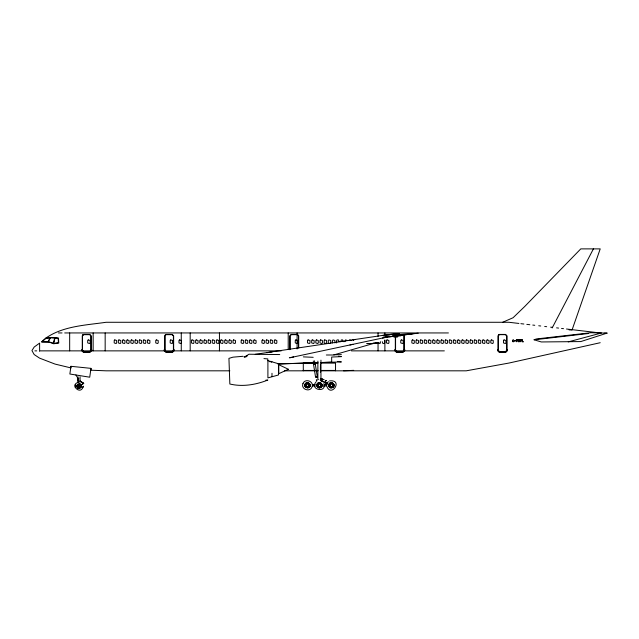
<?xml version="1.0" encoding="UTF-8"?>
<svg xmlns="http://www.w3.org/2000/svg" width="639" height="639" viewBox="0 0 639 639"><rect width="100%" height="100%" fill="white"/><g stroke="black" fill="none" stroke-linecap="round" stroke-linejoin="round"><path stroke-width="0.96" d="M320.451 372.146L320.419 367.281M70.961 366.315L69.859 374.007L89.724 377.202L90.994 368.36L70.961 366.315L70.961 367.92L55.058 364.086L39.618 358.159L34.171 354.541L31.95 350.579L34.171 347.049L39.618 343.103L39.618 351.41M327.152 383.927L327.232 383.488L321.026 380.948L321.097 380.453L327.687 383.472M78.541 387.41L78.357 387.801L77.67 386.14L78.357 384.502C73.557 391.188 86.632 385.868 78.357 384.502L78.525 384.894C83.661 385.149 76.472 389.974 78.07 385.189L77.351 385.453M80.778 386.827L80.378 386.667L80.794 386.827L80.921 386.14M76.968 385.309C78.877 395.19 85.386 379.438 76.936 385.293C77.551 394.207 86.161 381.803 77.471 384.59M310.187 385.277C310.234 389.407 303.349 388.089 304.955 384.271C306.201 381.116 311.425 383.144 310.035 386.307C308.381 389.966 302.638 386.363 305.578 383.432C307.471 380.053 311.177 386.555 309.995 384.295M321.928 386.283L321.928 384.295M80.202 386.595C79.867 382.282 75.737 388.384 79.931 386.97M317.982 385.277L318.414 384.295L319.42 383.887M79.084 382.186C68.541 384.103 81.153 396.364 83.182 386.14L82.87 387.657M305.809 385.277C309.923 379.111 309.859 391.491 305.809 385.277L305.274 385.277C312.327 393.728 308.693 375.7 305.45 386.092L305.945 385.9M317.751 385.277C321.856 379.111 321.792 391.491 317.751 385.277L317.216 385.277C322.559 393.448 322.623 377.154 317.216 385.277M329.684 385.277C333.798 379.111 333.734 391.491 329.684 385.277L329.149 385.277C336.202 393.728 332.568 375.7 329.325 386.092L329.812 385.9M81.177 386.994L81.177 385.309M75.29 384.622L75.29 387.657M321.816 380.077L322.128 378.975L324.189 379.79M306.84 386.779L306.648 387.25L305.945 386.803L306.305 386.435L305.945 386.803M318.781 386.779L318.589 387.25L317.879 386.803L318.246 386.435L317.879 386.803M330.714 386.779L330.523 387.25L329.812 386.803L330.179 386.435L329.812 386.803M308.126 383.799L308.341 383.328M320.067 383.799L320.283 383.328M332 383.799L332.216 383.328M552.176 327.943L593.415 248.883M325.81 380.908L326.09 380.501L325.403 381.499M308.685 386.435L309.524 386.092L309.052 386.779L308.685 386.435L309.052 386.803M320.626 386.435L321.457 386.092L320.986 386.779L320.626 386.435L320.986 386.803M332.56 386.435L333.398 386.092L332.927 386.779L332.56 386.435L332.927 386.803M315.97 381.954C309.292 389.95 326.984 393.336 323.925 383.48M325.722 381.036L326.09 380.501M326.761 384.502L326.273 385.86M308.517 386.268C309.915 380.053 302.151 387.673 308.517 386.268L307.487 386.675M318.885 386.587L318.414 386.268C319.955 387.801 322.072 384.814 319.979 383.991M332.384 386.268L331.361 386.675C332.855 386.747 333.358 384.494 331.913 383.991M328.502 381.699L325.187 384.263L325.275 384.942M78.805 378.767L78.453 379.183L75.913 374.973M77.766 387.426L78.07 387.114L77.766 387.41L77.223 386.14L77.67 386.14M330.163 343.534L330.754 342.943L330.754 340.499L328.877 339.908L328.286 340.499L328.286 342.943L328.877 343.534M349.062 340.499L349.653 339.908L351.53 340.499M353.215 340.499L353.806 339.908M376.459 342.943L374.582 343.534M45.617 338.263L41.439 342.009L49.427 342.177L53.652 343.782L58.78 342.999L58.461 338.063L50.625 337.504L45.617 338.263C62.949 325.978 85.746 325.227 106.122 322.28L508.979 322.28L518.9 323.446M329.197 386.467L329.644 386.124M244.769 356.985L248.898 354.238L279.746 354.557M321.369 387.162C315.674 391.116 315.682 379.446 321.369 383.416M320.451 386.268L319.42 386.675M82.159 384.494L83.725 383.256L79.867 380.996L83.741 383.328L82.056 384.215M288.357 369.278L278.78 373.695L278.78 364.709L288.357 369.246M502.653 322.288L513.093 317.727L524.739 306.472L580.779 248.883L600.213 248.883L572.033 330.051L569.061 329.868M309.052 384.654L309.524 384.462L309.156 385.277L309.691 385.277M320.986 384.654L321.457 384.462L321.097 385.277L321.633 385.277M332.927 384.654L333.398 384.462L333.031 385.277L333.566 385.277M80.794 385.453L80.474 386.14L80.945 386.14M317.383 386.092L317.879 385.9M534.1 339.804L536.297 338.974L590.843 332.735L607.05 333.119L580.779 341.577L541.321 341.953L534.1 339.804L588.543 333.51M271.319 362.145L271.966 361.578L269.778 361.746M78.07 383.065L78.07 380.964L77.423 380.373L78.07 380.229L78.07 379.446L77.423 379.31L78.07 378.584L78.07 376.826M246.734 356.091L244.01 356.913L247.189 355.963M568.271 341.889L601.483 332.991M77.423 378.815L78.365 378.584L77.535 378.815L78.365 379.446L77.423 379.31M600.213 342.72L508.979 363.048L466.222 370.82L320.882 370.82M289.331 357.856L387.561 336.961L413.082 333.758M349.956 344.948L352.968 344.309M382.489 338.031L387.561 336.961L400.813 335.81M289.994 357.704L293.652 356.929M78.357 384.502L79.084 384.79M78.613 385.061L79.06 384.966M78.214 386.97L79.532 387.226M331.361 383.887L330.028 384.742L330.028 385.812M329.492 380.924C344.157 379.159 330.475 399.127 326.489 385.277M316.473 380.692L317.008 380.596M315.866 377.242L317.048 377.058M352.776 339.86L355.556 339.437M77.423 380.373L78.365 380.229L77.535 380.373L78.365 380.964L77.447 380.82M255.241 354.318L387.561 334.66L396.444 333.862M266.95 352.696L272.174 351.913M382.873 335.355L399.415 333.917L387.561 334.66L383.16 335.81L387.561 336.961M389.678 336.697L418.202 333.183M393.92 337.112L397.61 336.825L393.92 336.457M392.418 335.116L395.214 334.908M398.169 334.684L411.22 333.702M373.08 343.087L378.919 342.736L376.978 342.464M343.558 370.82L353.694 370.34M604.262 333.238L607.05 333.119M265.856 380.149L267.797 380.061C255.824 384.798 242.508 387.026 229.848 384.015L228.938 358.375L233.011 357.153L243.004 356.29M278.077 363.966L317.775 362.609M320.746 362.513L331.665 362.137M278.077 363.99L317.775 362.688M320.746 362.585L341.378 361.914L337.496 361.426M333.862 354.805L341.378 354.613M371.443 343.47L366.802 343.574L373.128 343.574L333.59 354.996L326.337 354.996M373.304 343.423L377.018 343.343L375.069 343.063M58.397 332.943L62.031 332.943M64.707 332.943L448.41 332.943M82.271 349.589L81.72 349.589L81.72 350.651L83.509 352.448L89.899 352.448L91.696 350.651L91.696 349.589L91.137 349.589M164.774 349.589L164.215 349.589L164.215 350.651L166.012 352.448L172.402 352.448L174.199 350.651L174.199 349.589L173.64 349.589M289.283 349.589L289.842 349.589L289.842 335.81L291.24 334.421L297.311 334.421L298.709 335.81L298.709 348.071M395.325 349.589L394.774 349.589L394.774 350.651L396.563 352.448L402.953 352.448L404.751 350.651L404.751 349.589L404.191 349.589M498.077 349.589L497.517 349.589L497.517 350.651L499.315 352.448L505.697 352.448L507.494 350.651L507.494 349.589L506.935 349.589M34.897 350.867L36.727 350.867M40.345 350.867L281.232 350.867M351.434 350.867L444.345 350.867M245.56 356.522L246.247 356.522M246.614 356.642L245.152 356.921M270.385 361.458L271.559 361.458M317.95 363.104L303.293 363.104L303.293 370.82M320.882 363.104L335.539 363.104L335.539 370.82M320.419 365.883L320.419 366.714M320.419 368.184L320.578 367.281M303.293 370.436L317.95 370.436M320.882 370.436L335.539 370.436M229.832 370.82L106.122 370.82L90.994 370.205L90.994 368.36M284.379 370.82L317.95 370.82M318.334 379.582L317.879 379.582L317.879 361.123M316.329 379.766L316.792 379.766M316.329 380.98L316.792 380.98M312.383 384.582L315.315 384.582M324.133 384.582L327.064 384.582M312.455 385.972L315.442 385.972M323.398 385.972L325.698 385.972M78.325 387.034L79.571 387.034M303.357 356.874L313.19 357.313M263.955 358.591L267.797 358.91L267.797 360.636L278.324 363.695M387.561 334.66L389.455 334.82M520.881 323.677L523.86 324.021M526.832 324.372L529.811 324.716M532.782 325.067L534.763 325.299M538.733 325.762L540.714 325.994M544.684 326.465L546.664 326.697M550.634 327.16L552.615 327.392M556.577 327.855L558.566 328.087M561.537 328.438L563.518 328.67M566.497 329.013L600.213 332.967M338.462 356.187L341.378 356.626L331.665 357.041L331.665 362.225M78.613 387.226L79.084 387.314M329.325 384.462L329.812 384.654M317.383 384.462L317.879 384.654M305.45 384.462L305.945 384.654M332.927 385.9L333.398 386.092M320.986 385.9L321.457 386.092M309.052 385.9L309.524 386.092M306.48 386.268L306.952 386.563M378.144 342.943L380.021 343.534L380.612 341.713M347.376 340.499L345.499 339.908L344.908 341.713M76.968 386.994L77.455 387.713M403.672 334.94L404.191 335.81L404.191 350.491L402.802 351.889L396.723 351.889L395.325 350.491L395.325 337.336M403.497 335.116L403.952 335.882L403.952 350.428L402.73 351.65L396.787 351.65L395.565 350.428L395.565 337.336M332 386.779L332.216 387.25M320.067 386.779L320.283 387.25M308.126 386.779L308.341 387.25M330.523 383.328L330.714 383.799M318.589 383.328L318.781 383.799M306.648 383.328L306.84 383.799M79.619 387.41L79.084 387.945L79.06 387.514M314.476 360.819L315.051 363.655L313.629 363.879L313.302 361.003M320.451 364.31L320.578 368.184M384.886 332.943L384.886 335.571M384.886 339.94L384.886 350.867M384.766 340.499L384.766 342.943L384.183 343.534L382.889 343.534L382.298 341.713M378.048 332.943L378.048 336.441M378.048 342.496L378.048 350.867M343.223 341.713L342.632 339.908L341.346 339.908L340.755 341.713M339.061 341.713L338.478 339.908L337.184 339.908L336.601 340.499L336.601 342.943M334.908 342.943L334.908 340.499L333.031 339.908L332.44 340.499L332.44 342.943M331.361 383.152L331.361 383.672M331.361 386.907L331.361 387.418M321.465 380.453L321.465 381.499M320.954 360.148L320.954 378.615M319.42 383.152L319.42 383.672M319.42 386.907L319.42 387.418M313.685 384.926L313.685 385.629M307.487 383.152L307.487 383.672M307.487 386.907L307.487 387.418M298.469 346.554L298.469 335.882L298.014 335.116L297.247 334.66L291.304 334.66L290.082 335.882L290.082 349.461M297.095 332.943L297.095 348.958M288.205 332.943L288.205 348.958M278.476 363.423L278.476 374.981L267.901 377.889L267.901 360.516M271.99 373.28L271.99 376.483M219.441 332.943L219.441 350.867M190.182 332.943L190.182 350.867M181.268 332.943L181.268 350.867M105.163 332.943L105.163 350.867M93.15 332.943L93.15 350.867M80.059 376.826L80.059 382.186M69.667 332.943L69.667 350.867M512.686 340.587C512.494 341.889 515.194 341.633 513.005 341.745A0.966 0.935 62.3 0 1 512.534 341.378C511.951 339.405 514.962 339.317 512.686 340.587M334.061 385.277C334.109 389.407 327.224 388.089 328.829 384.271C330.075 381.116 335.291 383.144 333.909 386.307C325.706 393.137 329.237 375.94 334.061 385.277M316.912 384.295C315.594 387.442 320.65 389.327 321.976 386.307C323.342 383.184 318.158 381.187 316.912 384.295M302.982 383.48C300.538 389.111 309.771 392.658 311.992 387.082C314.452 381.467 305.202 377.913 302.982 383.48M54.994 337.823L53.756 343.311L58.445 342.736L58.157 338.303L54.994 337.823M54.69 337.975L53.372 343.151L48.197 341.697L50.457 337.767L54.69 337.975M320.802 378.368L320.195 379.989L321.8 380.596L322.407 378.975L320.802 378.368M50.241 337.791L47.973 341.769L42.014 341.769L45.744 338.47L50.241 337.791M82.798 334.94L82.271 335.81L82.271 350.491L83.669 351.889L89.748 351.889L91.137 350.491L91.137 335.81L89.748 334.421L83.669 334.421L82.798 334.94M82.966 335.124L82.511 335.882L82.511 350.428L83.733 351.65L89.676 351.65L90.898 350.428L90.898 335.882L89.676 334.66L83.733 334.66L82.966 335.116M165.293 334.94L164.774 335.81L164.774 350.491L166.164 351.889L172.242 351.889L173.64 350.491L173.64 335.81L172.242 334.421L166.164 334.421L165.293 334.94M165.469 335.116L165.014 335.882L165.014 350.428L166.236 351.65L172.179 351.65L173.401 350.428L173.401 335.882L172.179 334.66L166.236 334.66L165.469 335.116M498.596 334.94L498.077 335.81L498.077 350.491L499.466 351.889L505.545 351.889L506.935 350.491L506.935 335.81L505.545 334.421L499.466 334.421L498.596 334.94M498.771 335.116L498.308 335.882L498.308 350.428L499.53 351.65L505.481 351.65L506.703 350.428L506.703 335.882L505.481 334.66L499.53 334.66L498.771 335.116M81.089 386.954L79.084 388.24L77.079 386.954A2.069 2.069 0 0 1 77.551 384.662L79.084 384.047L80.618 384.662A2.069 2.069 0 0 1 81.089 386.954M309.867 386.244L307.487 387.761L305.107 386.244A2.46 2.46 0 0 1 305.666 383.52L307.487 382.793L309.308 383.52A2.46 2.46 0 0 1 309.867 386.244M321.8 386.244L319.42 387.761L317.04 386.244A2.46 2.46 0 0 1 317.599 383.52L319.42 382.793L321.241 383.52A2.46 2.46 0 0 1 321.8 386.244M333.742 386.244L331.361 387.761L328.981 386.244A2.46 2.46 0 0 1 329.54 383.52L331.361 382.793L333.183 383.52A2.46 2.46 0 0 1 333.742 386.244M88.27 339.908L87.687 340.499L87.687 342.943L89.564 343.534L90.155 342.943L90.155 340.499L88.27 339.908M114.78 339.908L114.197 340.499L114.197 342.943L116.074 343.534L116.657 342.943L116.657 340.499L114.78 339.908M118.934 339.908L118.351 340.499L118.351 342.943L120.228 343.534L120.819 342.943L120.819 340.499L118.934 339.908M123.095 339.908L122.504 340.499L122.504 342.943L124.381 343.534L124.972 342.943L124.972 340.499L123.095 339.908M127.249 339.908L126.658 340.499L126.658 342.943L128.535 343.534L129.126 342.943L129.126 340.499L127.249 339.908M131.402 339.908L130.811 340.499L130.811 342.943L132.688 343.534L133.279 342.943L133.279 340.499L131.402 339.908M135.556 339.908L134.965 340.499L134.965 342.943L136.842 343.534L137.433 342.943L137.433 340.499L135.556 339.908M139.709 339.908L139.126 340.499L139.126 342.943L141.003 343.534L141.586 342.943L141.586 340.499L139.709 339.908M143.863 339.908L143.28 340.499L143.28 342.943L145.157 343.534L145.748 342.943L145.748 340.499L143.863 339.908M148.024 339.908L147.433 340.499L147.433 342.943L149.31 343.534L149.901 342.943L149.901 340.499L148.024 339.908M156.331 339.908L155.74 340.499L155.74 342.943L157.617 343.534L158.208 342.943L158.208 340.499L156.331 339.908M170.773 339.908L170.182 340.499L170.182 342.943L172.067 343.534L172.65 342.943L172.65 340.499L170.773 339.908M179.575 339.908L178.992 340.499L178.992 342.943L180.869 343.534L181.452 342.943L181.452 340.499L179.575 339.908M192.043 339.908L191.452 340.499L191.452 342.943L193.329 343.534L193.921 342.943L193.921 340.499L192.043 339.908M196.197 339.908L195.606 340.499L195.606 342.943L197.483 343.534L198.074 342.943L198.074 340.499L196.197 339.908M200.35 339.908L199.759 340.499L199.759 342.943L201.636 343.534L202.228 342.943L202.228 340.499L200.35 339.908M204.504 339.908L203.921 340.499L203.921 342.943L205.798 343.534L206.381 342.943L206.381 340.499L204.504 339.908M208.657 339.908L208.074 340.499L208.074 342.943L209.951 343.534L210.543 342.943L210.543 340.499L208.657 339.908M212.819 339.908L212.228 340.499L212.228 342.943L214.105 343.534L214.696 342.943L214.696 340.499L212.819 339.908M216.972 339.908L216.381 340.499L216.381 342.943L218.258 343.534L218.85 342.943L218.85 340.499L216.972 339.908M221.126 339.908L220.535 340.499L220.535 342.943L222.412 343.534L223.003 342.943L223.003 340.499L221.126 339.908M225.279 339.908L224.688 340.499L224.688 342.943L226.565 343.534L227.157 342.943L227.157 340.499L225.279 339.908M229.433 339.908L228.85 340.499L228.85 342.943L230.727 343.534L231.31 342.943L231.31 340.499L229.433 339.908M233.586 339.908L233.003 340.499L233.003 342.943L234.88 343.534L235.471 342.943L235.471 340.499L233.586 339.908M241.742 339.908L241.151 340.499L241.151 342.943L243.028 343.534L243.619 342.943L243.619 340.499L241.742 339.908M245.895 339.908L245.304 340.499L245.304 342.943L247.181 343.534L247.772 342.943L247.772 340.499L245.895 339.908M250.049 339.908L249.458 340.499L249.458 342.943L251.335 343.534L251.926 342.943L251.926 340.499L250.049 339.908M254.202 339.908L253.611 340.499L253.611 342.943L255.496 343.534L256.079 342.943L256.079 340.499L254.202 339.908M262.493 339.908L261.91 340.499L261.91 342.943L263.787 343.534L264.37 342.943L264.37 340.499L262.493 339.908M266.647 339.908L266.064 340.499L266.064 342.943L267.941 343.534L268.532 342.943L268.532 340.499L266.647 339.908M270.808 339.908L270.217 340.499L270.217 342.943L272.094 343.534L272.685 342.943L272.685 340.499L270.808 339.908M274.962 339.908L274.371 340.499L274.371 342.943L276.248 343.534L276.839 342.943L276.839 340.499L274.962 339.908M295.841 339.908L295.258 340.499L295.258 342.943L297.135 343.534L297.718 342.943L297.718 340.499L295.841 339.908M308.102 339.908L307.511 340.499L307.511 342.943L309.396 343.534L309.979 342.943L309.979 340.499L308.102 339.908M312.255 339.908L311.672 340.499L311.672 342.943L313.549 343.534L314.14 342.943L314.14 340.499L312.255 339.908M316.417 339.908L315.826 340.499L315.826 342.943L317.703 343.534L318.294 342.943L318.294 340.499L316.417 339.908M320.57 339.908L319.979 340.499L319.979 342.943L321.856 343.534L322.447 342.943L322.447 340.499L320.57 339.908M324.724 339.908L324.133 340.499L324.133 342.943L326.01 343.534L326.601 342.943L326.601 340.499L324.724 339.908M387.042 339.908L386.459 340.499L386.459 342.943L388.336 343.534L388.919 342.943L388.919 340.499L387.042 339.908M401.324 339.908L400.741 340.499L400.741 342.943L402.618 343.534L403.209 342.943L403.209 340.499L401.324 339.908M412.427 339.908L411.843 340.499L411.843 342.943L413.721 343.534L414.304 342.943L414.304 340.499L412.427 339.908M416.58 339.908L415.997 340.499L415.997 342.943L417.874 343.534L418.465 342.943L418.465 340.499L416.58 339.908M420.742 339.908L420.15 340.499L420.15 342.943L422.028 343.534L422.619 342.943L422.619 340.499L420.742 339.908M424.895 339.908L424.304 340.499L424.304 342.943L426.181 343.534L426.772 342.943L426.772 340.499L424.895 339.908M429.049 339.908L428.457 340.499L428.457 342.943L430.335 343.534L430.926 342.943L430.926 340.499L429.049 339.908M433.202 339.908L432.611 340.499L432.611 342.943L434.488 343.534L435.079 342.943L435.079 340.499L433.202 339.908M437.356 339.908L436.772 340.499L436.772 342.943L438.65 343.534L439.233 342.943L439.233 340.499L437.356 339.908M441.509 339.908L440.926 340.499L440.926 342.943L442.803 343.534L443.394 342.943L443.394 340.499L441.509 339.908M445.671 339.908L445.079 340.499L445.079 342.943L446.957 343.534L447.548 342.943L447.548 340.499L445.671 339.908M449.824 339.908L449.233 340.499L449.233 342.943L451.11 343.534L451.701 342.943L451.701 340.499L449.824 339.908M453.978 339.908L453.386 340.499L453.386 342.943L455.264 343.534L455.855 342.943L455.855 340.499L453.978 339.908M458.131 339.908L457.54 340.499L457.54 342.943L459.417 343.534L460.008 342.943L460.008 340.499L458.131 339.908M462.285 339.908L461.693 340.499L461.693 342.943L463.579 343.534L464.162 342.943L464.162 340.499L462.285 339.908M466.438 339.908L465.855 340.499L465.855 342.943L467.732 343.534L468.323 342.943L468.323 340.499L466.438 339.908M470.6 339.908L470.008 340.499L470.008 342.943L471.886 343.534L472.477 342.943L472.477 340.499L470.6 339.908M474.753 339.908L474.162 340.499L474.162 342.943L476.039 343.534L476.63 342.943L476.63 340.499L474.753 339.908M478.907 339.908L478.315 340.499L478.315 342.943L480.193 343.534L480.784 342.943L480.784 340.499L478.907 339.908M483.06 339.908L482.469 340.499L482.469 342.943L484.346 343.534L484.937 342.943L484.937 340.499L483.06 339.908M487.214 339.908L486.622 340.499L486.622 342.943L488.508 343.534L489.091 342.943L489.091 340.499L487.214 339.908M491.367 339.908L490.784 340.499L490.784 342.943L492.661 343.534L493.244 342.943L493.244 340.499L491.367 339.908M504.075 339.908L503.484 340.499L503.484 342.943L505.361 343.534L505.952 342.943L505.952 340.499L504.075 339.908M77.766 386.667L77.367 386.827L77.782 386.667M315.267 364.006L313.517 364.302L315.554 377.098L317.303 376.818L315.267 364.006M517.742 339.764L516.344 339.764L516.392 341.769L516.671 340.922L517.614 340.922L516.671 340.691L516.647 339.996L517.742 339.764M519.483 339.764L518.125 339.764L518.66 339.996L518.7 341.538C516.791 341.785 520.913 341.785 518.996 341.538L518.964 339.996L519.483 339.764M521.608 339.764L519.787 339.764L520.553 339.996L520.593 341.769L520.857 339.996L521.608 339.764M522.287 339.764L522.039 341.769L523.397 341.769L522.335 341.538L522.287 339.764M515.665 340.691L514.419 340.922L515.665 340.691M330.818 386.563L330.347 386.268L330.818 386.587"/></g></svg>
